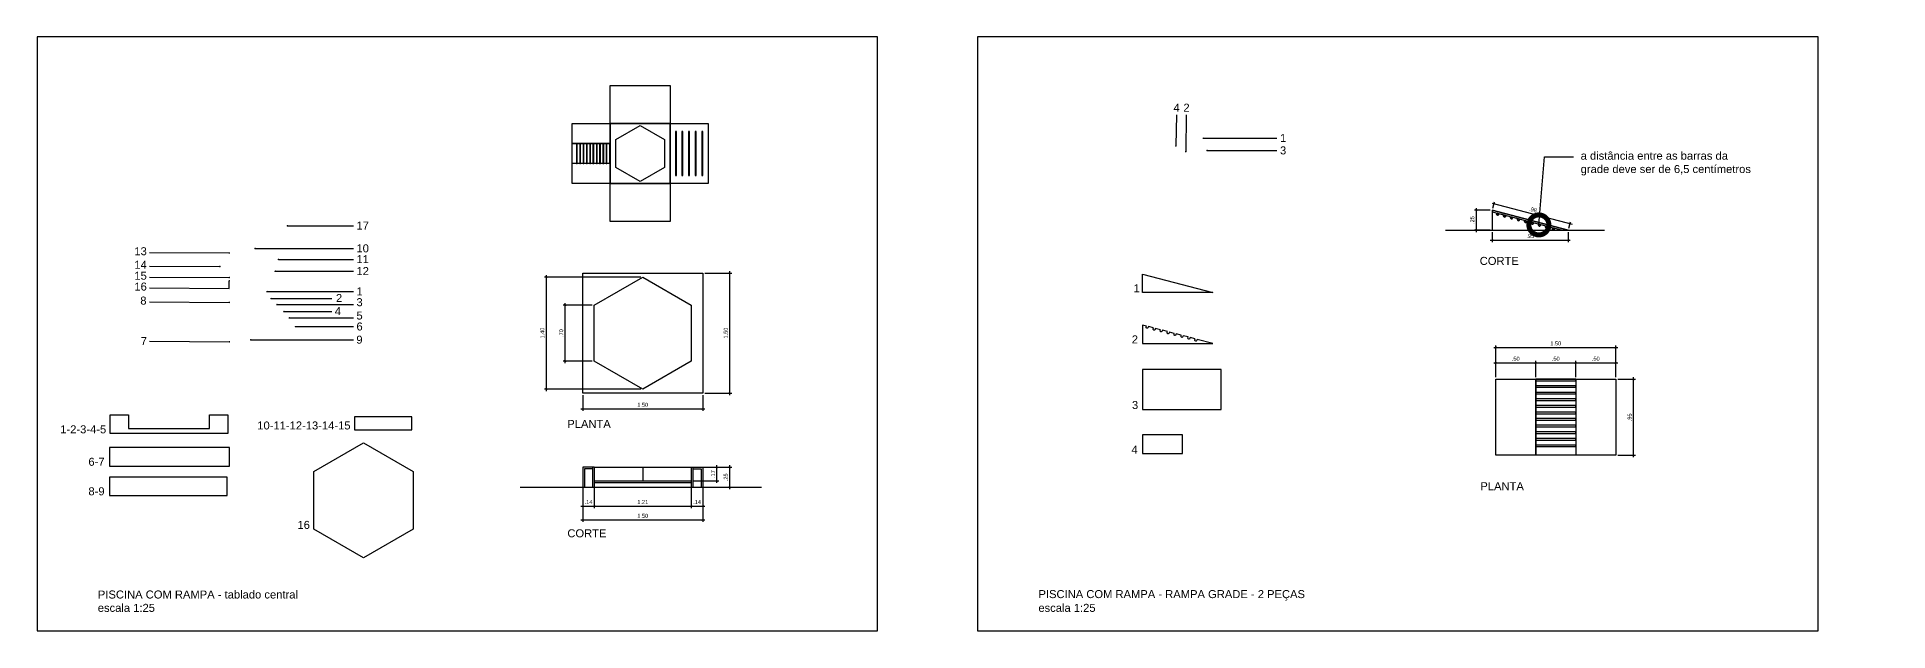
# Model space of a CAD drawing. Header units: metres. Extents: x 1 to 80.9, y 1.1 to 38.5.
# Drawn here: x 0.96 to 24.09, y 1.1 to 8.52 of the extents above; entities that cross this region are included whole.
import ezdxf
from ezdxf import colors
from ezdxf.entities.mleader import LeaderData, LeaderLine
from ezdxf.math import Vec2, Vec3

# ---------------------------------------------------------------- set-up
doc = ezdxf.new("R2010")
doc.units = ezdxf.units.M
doc.header["$LTSCALE"] = 0.05
doc.header["$MEASUREMENT"] = 0
for name, color, linetype in [('2D-CHAMADAS', 7, 'Continuous'), ('FLIP_COTA', 1, 'Continuous'), ('FLIP_TXT_02', 2, 'Continuous'), ('FLIP_TXT_03', 1, 'Continuous')]:
    doc.layers.add(name, color=color, linetype=linetype)
doc.styles.add('080-ARIAL-100', font='arial.ttf', dxfattribs={"height": 0.175})
doc.styles.add('Arial', font='arial.ttf')
doc.dimstyles.new('PADR025', dxfattribs={"dimscale": 0, "dimtxt": 0.05, "dimasz": 0.025, "dimexe": 0.025, "dimexo": 0.025, "dimgap": 0.025, "dimtad": 1, "dimzin": 5, "dimdsep": 46, "dimtxsty": 'Arial', "dimblk1": 'ARCHTICK', "dimblk2": 'ARCHTICK', "dimsah": 1, "dimcen": 0.025, "dimdle": 0.025, "dimclrd": 12, "dimclre": 12, "dimclrt": 12, "dimadec": 0, "dimazin": 0, "dimtfac": 1, "dimtix": 1, "dimtmove": 2, "dimatfit": 3, "dimldrblk": 'ORIGIN', "dimfxl": 0.05, "dimtolj": 1, "dimtzin": 5, "dimarcsym": 0})

# ---------------------------------------------------------------- blocks, each defined once
blk = doc.blocks.new('_ArchTick')
at = {"color": 0, "linetype": 'ByBlock', "const_width": 0.15}
blk.add_lwpolyline([(-0.5, -0.5), (0.5, 0.5)], dxfattribs=at)
blk = doc.blocks.new('*D233')
at = {"layer": 'DEFPOINTS', "color": 0, "ltscale": 10, "transparency": 16777216}
for p in [(7.779, 4.074), (9.279, 4.074), (9.279, 3.876)]:
    blk.add_point(p, dxfattribs=at)
at = {"layer": 'FLIP_COTA', "color": 12, "lineweight": -2, "ltscale": 10, "transparency": 16777216}
for p, q in [((7.779, 4.049), (7.779, 3.851)), ((9.279, 4.049), (9.279, 3.851)), ((7.754, 3.876), (9.304, 3.876))]:
    blk.add_line(p, q, dxfattribs=at)
at = {"layer": 'FLIP_COTA', "color": 12, "lineweight": -2, "ltscale": 10, "transparency": 16777216, "xscale": 0.025, "yscale": 0.025, "zscale": 0.025, "rotation": 180}
blk.add_blockref('_ArchTick', (7.779, 3.876), dxfattribs=at)
at = {"layer": 'FLIP_COTA', "color": 12, "lineweight": -2, "ltscale": 10, "transparency": 16777216, "xscale": 0.025, "yscale": 0.025, "zscale": 0.025}
blk.add_blockref('_ArchTick', (9.279, 3.876), dxfattribs=at)
at = {"layer": 'FLIP_COTA', "color": 12, "ltscale": 10, "transparency": 16777216, "insert": (8.529, 3.927), "char_height": 0.05, "attachment_point": 5, "style": 'Arial'}
blk.add_mtext('\\A1;1.50', dxfattribs=at)
blk = doc.blocks.new('_Origin')
at = {"color": 0, "linetype": 'ByBlock', "lineweight": -2}
blk.add_line((0, 0), (-1, 0), dxfattribs=at)
blk.add_circle((0, 0), 0.5, dxfattribs=at)
blk = doc.blocks.new('*D234')
at = {"layer": 'DEFPOINTS', "color": 0, "ltscale": 10, "transparency": 16777216}
for p in [(9.279, 5.574), (9.617, 5.574), (9.279, 4.074)]:
    blk.add_point(p, dxfattribs=at)
at = {"layer": 'FLIP_COTA', "color": 12, "lineweight": -2, "ltscale": 10, "transparency": 16777216}
for p, q in [((9.304, 5.574), (9.642, 5.574)), ((9.617, 4.049), (9.617, 5.599)), ((9.304, 4.074), (9.642, 4.074))]:
    blk.add_line(p, q, dxfattribs=at)
at = {"layer": 'FLIP_COTA', "color": 12, "lineweight": -2, "ltscale": 10, "transparency": 16777216, "xscale": 0.025, "yscale": 0.025, "zscale": 0.025}
for p, rotation in [((9.617, 5.574), 90), ((9.617, 4.074), 270)]:
    blk.add_blockref('_ArchTick', p, dxfattribs=dict(at, rotation=rotation))
at = {"layer": 'FLIP_COTA', "color": 12, "ltscale": 10, "transparency": 16777216, "insert": (9.566, 4.824), "char_height": 0.05, "attachment_point": 5, "rotation": 90, "style": 'Arial'}
blk.add_mtext('\\A1;1.50', dxfattribs=at)
blk = doc.blocks.new('*D229')
at = {"layer": 'DEFPOINTS', "color": 0, "ltscale": 10, "transparency": 16777216}
for p in [(7.325, 5.524), (8.529, 5.524), (8.529, 4.124)]:
    blk.add_point(p, dxfattribs=at)
at = {"layer": 'FLIP_COTA', "color": 12, "lineweight": -2, "ltscale": 10, "transparency": 16777216}
for p, q in [((8.504, 5.524), (7.3, 5.524)), ((7.325, 4.099), (7.325, 5.549)), ((8.504, 4.124), (7.3, 4.124))]:
    blk.add_line(p, q, dxfattribs=at)
at = {"layer": 'FLIP_COTA', "color": 12, "lineweight": -2, "ltscale": 10, "transparency": 16777216, "xscale": 0.025, "yscale": 0.025, "zscale": 0.025}
for p, rotation in [((7.325, 5.524), 90), ((7.325, 4.124), 270)]:
    blk.add_blockref('_ArchTick', p, dxfattribs=dict(at, rotation=rotation))
at = {"layer": 'FLIP_COTA', "color": 12, "ltscale": 10, "transparency": 16777216, "insert": (7.274, 4.824), "char_height": 0.05, "attachment_point": 5, "rotation": 90, "style": 'Arial'}
blk.add_mtext('\\A1;1.40', dxfattribs=at)
blk = doc.blocks.new('*D230')
at = {"layer": 'DEFPOINTS', "color": 0, "ltscale": 10, "transparency": 16777216}
for p in [(7.779, 2.896), (9.279, 2.896), (9.279, 2.489)]:
    blk.add_point(p, dxfattribs=at)
at = {"layer": 'FLIP_COTA', "color": 12, "lineweight": -2, "ltscale": 10, "transparency": 16777216}
for p, q in [((7.779, 2.871), (7.779, 2.464)), ((9.279, 2.871), (9.279, 2.464)), ((7.754, 2.489), (9.304, 2.489))]:
    blk.add_line(p, q, dxfattribs=at)
at = {"layer": 'FLIP_COTA', "color": 12, "lineweight": -2, "ltscale": 10, "transparency": 16777216, "xscale": 0.025, "yscale": 0.025, "zscale": 0.025, "rotation": 180}
blk.add_blockref('_ArchTick', (7.779, 2.489), dxfattribs=at)
at = {"layer": 'FLIP_COTA', "color": 12, "lineweight": -2, "ltscale": 10, "transparency": 16777216, "xscale": 0.025, "yscale": 0.025, "zscale": 0.025}
blk.add_blockref('_ArchTick', (9.279, 2.489), dxfattribs=at)
at = {"layer": 'FLIP_COTA', "color": 12, "ltscale": 10, "transparency": 16777216, "insert": (8.529, 2.539), "char_height": 0.05, "attachment_point": 5, "style": 'Arial'}
blk.add_mtext('\\A1;1.50', dxfattribs=at)
blk = doc.blocks.new('*D231')
at = {"layer": 'DEFPOINTS', "color": 0, "ltscale": 10, "transparency": 16777216}
for p in [(9.279, 3.146), (9.617, 3.146), (9.279, 2.896)]:
    blk.add_point(p, dxfattribs=at)
at = {"layer": 'FLIP_COTA', "color": 12, "lineweight": -2, "ltscale": 10, "transparency": 16777216}
for p, q in [((9.304, 3.146), (9.642, 3.146)), ((9.617, 2.871), (9.617, 3.171)), ((9.304, 2.896), (9.642, 2.896))]:
    blk.add_line(p, q, dxfattribs=at)
at = {"layer": 'FLIP_COTA', "color": 12, "lineweight": -2, "ltscale": 10, "transparency": 16777216, "xscale": 0.025, "yscale": 0.025, "zscale": 0.025}
for p, rotation in [((9.617, 3.146), 90), ((9.617, 2.896), 270)]:
    blk.add_blockref('_ArchTick', p, dxfattribs=dict(at, rotation=rotation))
at = {"layer": 'FLIP_COTA', "color": 12, "ltscale": 10, "transparency": 16777216, "insert": (9.566, 3.021), "char_height": 0.05, "attachment_point": 5, "rotation": 90, "style": 'Arial'}
blk.add_mtext('\\A1;.25', dxfattribs=at)
blk = doc.blocks.new('*D235')
at = {"layer": 'DEFPOINTS', "color": 0, "ltscale": 10, "transparency": 16777216}
for p in [(9.135, 3.146), (9.456, 3.146), (9.135, 2.976)]:
    blk.add_point(p, dxfattribs=at)
at = {"layer": 'FLIP_COTA', "color": 12, "lineweight": -2, "ltscale": 10, "transparency": 16777216}
for p, q in [((9.16, 3.146), (9.481, 3.146)), ((9.456, 2.951), (9.456, 3.171)), ((9.16, 2.976), (9.481, 2.976))]:
    blk.add_line(p, q, dxfattribs=at)
at = {"layer": 'FLIP_COTA', "color": 12, "lineweight": -2, "ltscale": 10, "transparency": 16777216, "xscale": 0.025, "yscale": 0.025, "zscale": 0.025}
for p, rotation in [((9.456, 3.146), 90), ((9.456, 2.976), 270)]:
    blk.add_blockref('_ArchTick', p, dxfattribs=dict(at, rotation=rotation))
at = {"layer": 'FLIP_COTA', "color": 12, "ltscale": 10, "transparency": 16777216, "insert": (9.406, 3.061), "char_height": 0.05, "attachment_point": 5, "rotation": 90, "style": 'Arial'}
blk.add_mtext('\\A1;.17', dxfattribs=at)
blk = doc.blocks.new('*D236')
at = {"layer": 'DEFPOINTS', "color": 0, "ltscale": 10, "transparency": 16777216}
for p in [(7.779, 3.146), (7.923, 3.146), (7.923, 2.662)]:
    blk.add_point(p, dxfattribs=at)
at = {"layer": 'FLIP_COTA', "color": 12, "lineweight": -2, "ltscale": 10, "transparency": 16777216}
for p, q in [((7.779, 3.121), (7.779, 2.637)), ((7.923, 3.121), (7.923, 2.637)), ((7.754, 2.662), (7.948, 2.662))]:
    blk.add_line(p, q, dxfattribs=at)
at = {"layer": 'FLIP_COTA', "color": 12, "lineweight": -2, "ltscale": 10, "transparency": 16777216, "xscale": 0.025, "yscale": 0.025, "zscale": 0.025, "rotation": 180}
blk.add_blockref('_ArchTick', (7.779, 2.662), dxfattribs=at)
at = {"layer": 'FLIP_COTA', "color": 12, "lineweight": -2, "ltscale": 10, "transparency": 16777216, "xscale": 0.025, "yscale": 0.025, "zscale": 0.025}
blk.add_blockref('_ArchTick', (7.923, 2.662), dxfattribs=at)
at = {"layer": 'FLIP_COTA', "color": 12, "ltscale": 10, "transparency": 16777216, "insert": (7.851, 2.712), "char_height": 0.05, "attachment_point": 5, "style": 'Arial'}
blk.add_mtext('\\A1;.14', dxfattribs=at)
blk = doc.blocks.new('*D237')
at = {"layer": 'DEFPOINTS', "color": 0, "ltscale": 10, "transparency": 16777216}
for p in [(7.923, 3.146), (9.135, 3.146), (9.135, 2.662)]:
    blk.add_point(p, dxfattribs=at)
at = {"layer": 'FLIP_COTA', "color": 12, "lineweight": -2, "ltscale": 10, "transparency": 16777216}
for p, q in [((7.923, 3.121), (7.923, 2.637)), ((9.135, 3.121), (9.135, 2.637)), ((7.898, 2.662), (9.16, 2.662))]:
    blk.add_line(p, q, dxfattribs=at)
at = {"layer": 'FLIP_COTA', "color": 12, "lineweight": -2, "ltscale": 10, "transparency": 16777216, "xscale": 0.025, "yscale": 0.025, "zscale": 0.025, "rotation": 180}
blk.add_blockref('_ArchTick', (7.923, 2.662), dxfattribs=at)
at = {"layer": 'FLIP_COTA', "color": 12, "lineweight": -2, "ltscale": 10, "transparency": 16777216, "xscale": 0.025, "yscale": 0.025, "zscale": 0.025}
blk.add_blockref('_ArchTick', (9.135, 2.662), dxfattribs=at)
at = {"layer": 'FLIP_COTA', "color": 12, "ltscale": 10, "transparency": 16777216, "insert": (8.529, 2.712), "char_height": 0.05, "attachment_point": 5, "style": 'Arial'}
blk.add_mtext('\\A1;1.21', dxfattribs=at)
blk = doc.blocks.new('*D238')
at = {"layer": 'DEFPOINTS', "color": 0, "ltscale": 10, "transparency": 16777216}
for p in [(9.135, 3.146), (9.279, 3.146), (9.279, 2.662)]:
    blk.add_point(p, dxfattribs=at)
at = {"layer": 'FLIP_COTA', "color": 12, "lineweight": -2, "ltscale": 10, "transparency": 16777216}
for p, q in [((9.135, 3.121), (9.135, 2.637)), ((9.279, 3.121), (9.279, 2.637)), ((9.11, 2.662), (9.304, 2.662))]:
    blk.add_line(p, q, dxfattribs=at)
at = {"layer": 'FLIP_COTA', "color": 12, "lineweight": -2, "ltscale": 10, "transparency": 16777216, "xscale": 0.025, "yscale": 0.025, "zscale": 0.025, "rotation": 180}
blk.add_blockref('_ArchTick', (9.135, 2.662), dxfattribs=at)
at = {"layer": 'FLIP_COTA', "color": 12, "lineweight": -2, "ltscale": 10, "transparency": 16777216, "xscale": 0.025, "yscale": 0.025, "zscale": 0.025}
blk.add_blockref('_ArchTick', (9.279, 2.662), dxfattribs=at)
at = {"layer": 'FLIP_COTA', "color": 12, "ltscale": 10, "transparency": 16777216, "insert": (9.207, 2.712), "char_height": 0.05, "attachment_point": 5, "style": 'Arial'}
blk.add_mtext('\\A1;.14', dxfattribs=at)
blk = doc.blocks.new('*D232')
at = {"layer": 'DEFPOINTS', "color": 0, "ltscale": 10, "transparency": 16777216}
for p in [(7.56, 5.174), (7.923, 5.174), (7.923, 4.474)]:
    blk.add_point(p, dxfattribs=at)
at = {"layer": 'FLIP_COTA', "color": 12, "lineweight": -2, "ltscale": 10, "transparency": 16777216}
for p, q in [((7.898, 5.174), (7.535, 5.174)), ((7.56, 4.449), (7.56, 5.199)), ((7.898, 4.474), (7.535, 4.474))]:
    blk.add_line(p, q, dxfattribs=at)
at = {"layer": 'FLIP_COTA', "color": 12, "lineweight": -2, "ltscale": 10, "transparency": 16777216, "xscale": 0.025, "yscale": 0.025, "zscale": 0.025}
for p, rotation in [((7.56, 5.174), 90), ((7.56, 4.474), 270)]:
    blk.add_blockref('_ArchTick', p, dxfattribs=dict(at, rotation=rotation))
at = {"layer": 'FLIP_COTA', "color": 12, "ltscale": 10, "transparency": 16777216, "insert": (7.51, 4.824), "char_height": 0.05, "attachment_point": 5, "rotation": 90, "style": 'Arial'}
blk.add_mtext('\\A1;.70', dxfattribs=at)
blk = doc.blocks.new('*D242')
at = {"layer": 'DEFPOINTS', "color": 0, "ltscale": 10, "transparency": 16777216}
for p in [(19.686, 4.452), (19.186, 4.246), (19.686, 4.246)]:
    blk.add_point(p, dxfattribs=at)
at = {"layer": 'FLIP_COTA', "color": 12, "lineweight": -2, "ltscale": 10, "transparency": 16777216}
for p, q in [((19.161, 4.452), (19.711, 4.452)), ((19.186, 4.271), (19.186, 4.477)), ((19.686, 4.271), (19.686, 4.477))]:
    blk.add_line(p, q, dxfattribs=at)
at = {"layer": 'FLIP_COTA', "color": 12, "lineweight": -2, "ltscale": 10, "transparency": 16777216, "xscale": 0.025, "yscale": 0.025, "zscale": 0.025, "rotation": 180}
blk.add_blockref('_ArchTick', (19.186, 4.452), dxfattribs=at)
at = {"layer": 'FLIP_COTA', "color": 12, "lineweight": -2, "ltscale": 10, "transparency": 16777216, "xscale": 0.025, "yscale": 0.025, "zscale": 0.025}
blk.add_blockref('_ArchTick', (19.686, 4.452), dxfattribs=at)
at = {"layer": 'FLIP_COTA', "color": 12, "ltscale": 10, "transparency": 16777216, "insert": (19.436, 4.503), "char_height": 0.05, "attachment_point": 5, "style": 'Arial'}
blk.add_mtext('\\A1;.50', dxfattribs=at)
blk = doc.blocks.new('*D243')
at = {"layer": 'DEFPOINTS', "color": 0, "ltscale": 10, "transparency": 16777216}
for p in [(20.186, 4.452), (19.686, 4.246), (20.186, 4.246)]:
    blk.add_point(p, dxfattribs=at)
at = {"layer": 'FLIP_COTA', "color": 12, "lineweight": -2, "ltscale": 10, "transparency": 16777216}
for p, q in [((19.661, 4.452), (20.211, 4.452)), ((19.686, 4.271), (19.686, 4.477)), ((20.186, 4.271), (20.186, 4.477))]:
    blk.add_line(p, q, dxfattribs=at)
at = {"layer": 'FLIP_COTA', "color": 12, "lineweight": -2, "ltscale": 10, "transparency": 16777216, "xscale": 0.025, "yscale": 0.025, "zscale": 0.025, "rotation": 180}
blk.add_blockref('_ArchTick', (19.686, 4.452), dxfattribs=at)
at = {"layer": 'FLIP_COTA', "color": 12, "lineweight": -2, "ltscale": 10, "transparency": 16777216, "xscale": 0.025, "yscale": 0.025, "zscale": 0.025}
blk.add_blockref('_ArchTick', (20.186, 4.452), dxfattribs=at)
at = {"layer": 'FLIP_COTA', "color": 12, "ltscale": 10, "transparency": 16777216, "insert": (19.936, 4.503), "char_height": 0.05, "attachment_point": 5, "style": 'Arial'}
blk.add_mtext('\\A1;.50', dxfattribs=at)
blk = doc.blocks.new('*D244')
at = {"layer": 'DEFPOINTS', "color": 0, "ltscale": 10, "transparency": 16777216}
for p in [(20.686, 4.452), (20.186, 4.246), (20.686, 4.246)]:
    blk.add_point(p, dxfattribs=at)
at = {"layer": 'FLIP_COTA', "color": 12, "lineweight": -2, "ltscale": 10, "transparency": 16777216}
for p, q in [((20.161, 4.452), (20.711, 4.452)), ((20.186, 4.271), (20.186, 4.477)), ((20.686, 4.271), (20.686, 4.477))]:
    blk.add_line(p, q, dxfattribs=at)
at = {"layer": 'FLIP_COTA', "color": 12, "lineweight": -2, "ltscale": 10, "transparency": 16777216, "xscale": 0.025, "yscale": 0.025, "zscale": 0.025, "rotation": 180}
blk.add_blockref('_ArchTick', (20.186, 4.452), dxfattribs=at)
at = {"layer": 'FLIP_COTA', "color": 12, "lineweight": -2, "ltscale": 10, "transparency": 16777216, "xscale": 0.025, "yscale": 0.025, "zscale": 0.025}
blk.add_blockref('_ArchTick', (20.686, 4.452), dxfattribs=at)
at = {"layer": 'FLIP_COTA', "color": 12, "ltscale": 10, "transparency": 16777216, "insert": (20.436, 4.503), "char_height": 0.05, "attachment_point": 5, "style": 'Arial'}
blk.add_mtext('\\A1;.50', dxfattribs=at)
blk = doc.blocks.new('*D245')
at = {"layer": 'DEFPOINTS', "color": 0, "ltscale": 10, "transparency": 16777216}
for p in [(20.686, 4.644), (19.186, 4.246), (20.686, 4.246)]:
    blk.add_point(p, dxfattribs=at)
at = {"layer": 'FLIP_COTA', "color": 12, "lineweight": -2, "ltscale": 10, "transparency": 16777216}
for p, q in [((19.161, 4.644), (20.711, 4.644)), ((19.186, 4.271), (19.186, 4.669)), ((20.686, 4.271), (20.686, 4.669))]:
    blk.add_line(p, q, dxfattribs=at)
at = {"layer": 'FLIP_COTA', "color": 12, "lineweight": -2, "ltscale": 10, "transparency": 16777216, "xscale": 0.025, "yscale": 0.025, "zscale": 0.025, "rotation": 180}
blk.add_blockref('_ArchTick', (19.186, 4.644), dxfattribs=at)
at = {"layer": 'FLIP_COTA', "color": 12, "lineweight": -2, "ltscale": 10, "transparency": 16777216, "xscale": 0.025, "yscale": 0.025, "zscale": 0.025}
blk.add_blockref('_ArchTick', (20.686, 4.644), dxfattribs=at)
at = {"layer": 'FLIP_COTA', "color": 12, "ltscale": 10, "transparency": 16777216, "insert": (19.936, 4.694), "char_height": 0.05, "attachment_point": 5, "style": 'Arial'}
blk.add_mtext('\\A1;1.50', dxfattribs=at)
blk = doc.blocks.new('*D246')
at = {"layer": 'DEFPOINTS', "color": 0, "ltscale": 10, "transparency": 16777216}
for p in [(20.686, 4.246), (20.909, 4.246), (20.686, 3.296)]:
    blk.add_point(p, dxfattribs=at)
at = {"layer": 'FLIP_COTA', "color": 12, "lineweight": -2, "ltscale": 10, "transparency": 16777216}
for p, q in [((20.711, 4.246), (20.934, 4.246)), ((20.909, 3.271), (20.909, 4.271)), ((20.711, 3.296), (20.934, 3.296))]:
    blk.add_line(p, q, dxfattribs=at)
at = {"layer": 'FLIP_COTA', "color": 12, "lineweight": -2, "ltscale": 10, "transparency": 16777216, "xscale": 0.025, "yscale": 0.025, "zscale": 0.025}
for p, rotation in [((20.909, 4.246), 90), ((20.909, 3.296), 270)]:
    blk.add_blockref('_ArchTick', p, dxfattribs=dict(at, rotation=rotation))
at = {"layer": 'FLIP_COTA', "color": 12, "ltscale": 10, "transparency": 16777216, "insert": (20.858, 3.771), "char_height": 0.05, "attachment_point": 5, "rotation": 90, "style": 'Arial'}
blk.add_mtext('\\A1;.95', dxfattribs=at)
blk = doc.blocks.new('*D239')
at = {"layer": 'DEFPOINTS', "color": 0, "ltscale": 10, "transparency": 16777216}
for p in [(18.944, 6.361), (19.143, 6.361), (19.143, 6.111)]:
    blk.add_point(p, dxfattribs=at)
at = {"layer": 'FLIP_COTA', "color": 12, "lineweight": -2, "ltscale": 10, "transparency": 16777216}
for p, q in [((19.118, 6.361), (18.919, 6.361)), ((18.944, 6.086), (18.944, 6.386)), ((19.118, 6.111), (18.919, 6.111))]:
    blk.add_line(p, q, dxfattribs=at)
at = {"layer": 'FLIP_COTA', "color": 12, "lineweight": -2, "ltscale": 10, "transparency": 16777216, "xscale": 0.025, "yscale": 0.025, "zscale": 0.025}
for p, rotation in [((18.944, 6.361), 90), ((18.944, 6.111), 270)]:
    blk.add_blockref('_ArchTick', p, dxfattribs=dict(at, rotation=rotation))
at = {"layer": 'FLIP_COTA', "color": 12, "ltscale": 10, "transparency": 16777216, "insert": (18.893, 6.236), "char_height": 0.05, "attachment_point": 5, "rotation": 90, "style": 'Arial'}
blk.add_mtext('\\A1;.25', dxfattribs=at)
blk = doc.blocks.new('*D240')
at = {"layer": 'DEFPOINTS', "color": 0, "ltscale": 10, "transparency": 16777216}
for p in [(19.143, 6.111), (20.093, 6.111), (20.093, 5.987)]:
    blk.add_point(p, dxfattribs=at)
at = {"layer": 'FLIP_COTA', "color": 12, "lineweight": -2, "ltscale": 10, "transparency": 16777216}
for p, q in [((19.143, 6.086), (19.143, 5.962)), ((20.093, 6.086), (20.093, 5.962)), ((19.118, 5.987), (20.118, 5.987))]:
    blk.add_line(p, q, dxfattribs=at)
at = {"layer": 'FLIP_COTA', "color": 12, "lineweight": -2, "ltscale": 10, "transparency": 16777216, "xscale": 0.025, "yscale": 0.025, "zscale": 0.025, "rotation": 180}
blk.add_blockref('_ArchTick', (19.143, 5.987), dxfattribs=at)
at = {"layer": 'FLIP_COTA', "color": 12, "lineweight": -2, "ltscale": 10, "transparency": 16777216, "xscale": 0.025, "yscale": 0.025, "zscale": 0.025}
blk.add_blockref('_ArchTick', (20.093, 5.987), dxfattribs=at)
at = {"layer": 'FLIP_COTA', "color": 12, "ltscale": 10, "transparency": 16777216, "insert": (19.618, 6.038), "char_height": 0.05, "attachment_point": 5, "style": 'Arial'}
blk.add_mtext('\\A1;.95', dxfattribs=at)
blk = doc.blocks.new('*D241')
at = {"layer": 'DEFPOINTS', "color": 0, "ltscale": 10, "transparency": 16777216}
for p in [(19.143, 6.361), (20.093, 6.111), (20.114, 6.192)]:
    blk.add_point(p, dxfattribs=at)
at = {"layer": 'FLIP_COTA', "color": 12, "lineweight": -2, "ltscale": 10, "transparency": 16777216}
for p, q in [((19.14, 6.448), (20.139, 6.186)), ((19.15, 6.386), (19.171, 6.466)), ((20.1, 6.136), (20.121, 6.216))]:
    blk.add_line(p, q, dxfattribs=at)
at = {"layer": 'FLIP_COTA', "color": 12, "lineweight": -2, "ltscale": 10, "transparency": 16777216, "xscale": 0.025, "yscale": 0.025, "zscale": 0.025}
for p, rotation in [((19.164, 6.442), 165.2564371635333), ((20.114, 6.192), 345.2564371635333)]:
    blk.add_blockref('_ArchTick', p, dxfattribs=dict(at, rotation=rotation))
at = {"layer": 'FLIP_COTA', "color": 12, "ltscale": 10, "transparency": 16777216, "insert": (19.652, 6.366), "char_height": 0.05, "attachment_point": 5, "rotation": 345.2564, "style": 'Arial'}
blk.add_mtext('\\A1;.98', dxfattribs=at)
blk = doc.blocks.new('_DotSmall')
at = {"color": 0, "linetype": 'ByBlock', "const_width": 0.5}
blk.add_lwpolyline([(-0.0625, 0, 1), (0.0625, 0, 1)], format="xyb", close=True, dxfattribs=at)

msp = doc.modelspace()

# ---------------------------------------------------------------- hatches: boundary and pattern name
at = {"layer": '2D-CHAMADAS', "transparency": 33554534}
h = msp.add_hatch(color=0, dxfattribs=at)
h.dxf.hatch_style = 1
edge = h.paths.add_edge_path()
edge.add_arc((19.819, 6.15), 0.0127, 0, 360)
edge = h.paths.add_edge_path()
edge.add_arc((19.732, 6.173), 0.0127, 0, 360)
edge = h.paths.add_edge_path()
edge.add_arc((19.645, 6.196), 0.0127, 0, 360)
edge = h.paths.add_edge_path()
edge.add_arc((19.558, 6.219), 0.0127, 0, 360)
edge = h.paths.add_edge_path()
edge.add_arc((19.471, 6.241), 0.0127, 0, 360)
edge = h.paths.add_edge_path()
edge.add_arc((19.21, 6.31), 0.0127, 0, 360)
h = msp.add_hatch(color=0, dxfattribs=at)
h.dxf.hatch_style = 1
edge = h.paths.add_edge_path()
edge.add_arc((19.297, 6.287), 0.0127, 0, 360)
h = msp.add_hatch(dxfattribs=at)
h.set_pattern_fill('ANSI31', color=0, angle=-14.7436)
h.set_pattern_definition([(30.256437, (-2764.82713, -818.66864), (-0.062983878, 0.1079723626), [])])
edge = h.paths.add_edge_path()
edge.add_arc((19.297, 6.287), 0.0127, 0, 360)
edge = h.paths.add_edge_path()
edge.add_arc((19.384, 6.264), 0.0127, 0, 360)
edge = h.paths.add_edge_path()
edge.add_arc((19.471, 6.241), 0.0127, 0, 360)
edge = h.paths.add_edge_path()
edge.add_arc((19.558, 6.219), 0.0127, 0, 360)
edge = h.paths.add_edge_path()
edge.add_arc((19.645, 6.196), 0.0127, 0, 360)
edge = h.paths.add_edge_path()
edge.add_arc((19.732, 6.173), 0.0127, 0, 360)
edge = h.paths.add_edge_path()
edge.add_arc((19.819, 6.15), 0.0127, 0, 360)
edge = h.paths.add_edge_path()
edge.add_arc((19.906, 6.127), 0.0127, 0, 360)
h = msp.add_hatch(color=0, dxfattribs=at)
h.dxf.hatch_style = 1
edge = h.paths.add_edge_path()
edge.add_arc((19.384, 6.264), 0.0127, 0, 360)
h = msp.add_hatch(dxfattribs=at)
h.set_pattern_fill('ANSI31', color=0, angle=-0.7073)
h.set_pattern_definition([(44.2926806, (-2481.48152, -1468.80851), (-0.0872904815, 0.0894727435), [])])
edge = h.paths.add_edge_path()
edge.add_arc((19.558, 6.219), 0.0127, 0, 360)
h = msp.add_hatch(color=0, dxfattribs=at)
h.dxf.hatch_style = 1
edge = h.paths.add_edge_path()
edge.add_arc((19.906, 6.127), 0.0127, 0, 360)

# ---------------------------------------------------------------- linework, layer by layer
at = {"layer": '2D-CHAMADAS', "color": 1}
for p, q in [((15.196, 7.553), (15.19, 7.163)), ((15.32, 7.553), (15.313, 7.092)), ((15.527, 7.259), (16.452, 7.259)), ((15.58, 7.106), (16.452, 7.106)), ((20.093, 6.111), (19.143, 6.361)), ((19.143, 6.361), (20.093, 6.111)), ((4.09, 6.165), (4.913, 6.165)), ((19.857, 6.111), (20.093, 6.111)), ((2.366, 5.831), (3.363, 5.825)), ((3.686, 5.881), (4.913, 5.881)), ((2.366, 5.662), (3.245, 5.656)), ((3.937, 5.597), (4.913, 5.597)), ((3.977, 5.745), (4.913, 5.745)), ((2.366, 5.524), (3.363, 5.518)), ((2.366, 5.388), (3.363, 5.382)), ((3.363, 5.382), (3.363, 5.476)), ((3.835, 5.342), (4.913, 5.342)), ((2.366, 5.214), (3.363, 5.208)), ((3.886, 5.255), (4.644, 5.255)), ((3.959, 5.18), (4.913, 5.18)), ((4.046, 5.093), (4.644, 5.093)), ((4.113, 5.013), (4.913, 5.013)), ((4.191, 4.904), (4.913, 4.904)), ((2.366, 4.721), (3.364, 4.715)), ((3.632, 4.74), (4.913, 4.74)), ((8.529, 3.146), (8.529, 2.976))]:
    msp.add_line(p, q, dxfattribs=at)
at = {"layer": '2D-CHAMADAS', "color": 2}
for p, q in [((8.122, 6.944), (7.647, 6.944)), ((19.143, 6.341), (20.015, 6.111)), ((19.198, 6.313), (19.201, 6.326)), ((19.222, 6.307), (19.225, 6.319)), ((19.245, 6.314), (19.308, 6.297)), ((19.285, 6.29), (19.288, 6.303)), ((19.309, 6.284), (19.312, 6.296)), ((19.372, 6.268), (19.375, 6.28)), ((19.396, 6.261), (19.399, 6.273)), ((19.419, 6.268), (19.482, 6.252)), ((19.459, 6.245), (19.462, 6.257)), ((19.483, 6.238), (19.486, 6.25)), ((19.546, 6.222), (19.549, 6.234)), ((19.57, 6.215), (19.574, 6.228)), ((19.593, 6.222), (19.656, 6.206)), ((19.633, 6.199), (19.636, 6.211)), ((19.657, 6.192), (19.661, 6.205)), ((19.72, 6.176), (19.723, 6.188)), ((19.744, 6.169), (19.748, 6.182)), ((19.767, 6.177), (19.83, 6.16)), ((19.807, 6.153), (19.81, 6.165)), ((19.831, 6.147), (19.835, 6.159)), ((19.894, 6.13), (19.897, 6.142)), ((19.918, 6.124), (19.922, 6.136)), ((19.941, 6.131), (20.004, 6.114)), ((19.985, 6.119), (20.015, 6.111)), ((20.186, 4.246), (20.186, 3.296)), ((7.923, 3.146), (7.779, 3.146)), ((7.779, 3.146), (7.779, 2.896)), ((7.903, 3.126), (7.799, 3.126)), ((7.799, 3.126), (7.799, 2.896)), ((7.903, 3.146), (7.903, 2.896)), ((7.923, 3.146), (7.923, 2.896)), ((9.135, 3.146), (9.279, 3.146)), ((9.135, 3.146), (9.135, 2.896)), ((9.155, 3.146), (9.155, 2.896)), ((9.155, 3.126), (9.259, 3.126)), ((9.259, 3.126), (9.259, 2.896)), ((9.279, 3.146), (9.279, 2.896)), ((7.779, 2.896), (9.279, 2.896)), ((7.923, 2.976), (9.135, 2.976)), ((7.923, 2.956), (9.135, 2.956))]:
    msp.add_line(p, q, dxfattribs=at)
at = {"layer": '2D-CHAMADAS', "color": 14, "true_color": 0x9f0004}
for p, q in [((19.206, 6.345), (19.23, 6.339)), ((19.38, 6.299), (19.404, 6.293)), ((7.923, 3.146), (9.135, 3.146))]:
    msp.add_line(p, q, dxfattribs=at)
at = {"layer": '2D-CHAMADAS', "color": 4}
for p, q in [((18.557, 6.111), (20.543, 6.111)), ((6.998, 2.896), (10.011, 2.896))]:
    msp.add_line(p, q, dxfattribs=at)
at = {"layer": '2D-CHAMADAS', "color": 2}
for points in [[(8.122, 7.444), (8.122, 7.919), (8.872, 7.919), (8.872, 7.444)], [(7.647, 7.444), (8.122, 7.444), (8.122, 6.694), (7.647, 6.694)], [(8.122, 7.444), (8.872, 7.444), (8.872, 6.694), (8.122, 6.694)], [(8.872, 7.444), (9.347, 7.444), (9.347, 6.694), (8.872, 6.694)], [(7.647, 7.194), (8.122, 7.194), (8.122, 6.944), (7.647, 6.944)], [(7.711, 7.194), (7.701, 7.194), (7.701, 6.944), (7.711, 6.944)], [(7.752, 7.194), (7.742, 7.194), (7.742, 6.944), (7.752, 6.944)], [(7.794, 7.194), (7.784, 7.194), (7.784, 6.944), (7.794, 6.944)], [(7.835, 7.194), (7.825, 7.194), (7.825, 6.944), (7.835, 6.944)], [(7.877, 7.194), (7.867, 7.194), (7.867, 6.944), (7.877, 6.944)], [(7.917, 7.194), (7.907, 7.194), (7.907, 6.944), (7.917, 6.944)], [(7.959, 7.194), (7.949, 7.194), (7.949, 6.944), (7.959, 6.944)], [(8, 7.194), (7.99, 7.194), (7.99, 6.944), (8, 6.944)], [(8.041, 7.194), (8.031, 7.194), (8.031, 6.944), (8.041, 6.944)], [(8.082, 7.194), (8.072, 7.194), (8.072, 6.944), (8.082, 6.944)], [(8.122, 7.194), (8.112, 7.194), (8.112, 6.944), (8.122, 6.944)], [(8.949, 7.344), (8.936, 7.344), (8.936, 6.794), (8.949, 6.794)], [(9.031, 7.344), (9.019, 7.344), (9.019, 6.794), (9.031, 6.794)], [(9.114, 7.344), (9.101, 7.344), (9.101, 6.794), (9.114, 6.794)], [(9.196, 7.344), (9.184, 7.344), (9.184, 6.794), (9.196, 6.794)], [(9.279, 7.344), (9.266, 7.344), (9.266, 6.794), (9.279, 6.794)], [(8.122, 6.219), (8.122, 6.694), (8.872, 6.694), (8.872, 6.219)], [(7.779, 5.574), (9.279, 5.574), (9.279, 4.074), (7.779, 4.074)], [(14.774, 5.329), (14.774, 5.559), (15.65, 5.329)], [(14.774, 3.87), (15.757, 3.87), (15.757, 4.37), (14.774, 4.37)], [(19.186, 3.296), (19.186, 4.246), (20.686, 4.246), (20.686, 3.296)], [(19.686, 3.296), (19.686, 4.246), (20.186, 4.246), (20.186, 3.296)], [(19.686, 4.246), (19.686, 4.226), (20.186, 4.226), (20.186, 4.246)], [(19.686, 4.166), (19.686, 4.146), (20.186, 4.146), (20.186, 4.166)], [(19.686, 4.083), (19.686, 4.063), (20.186, 4.063), (20.186, 4.083)], [(19.686, 4.001), (19.686, 3.981), (20.186, 3.981), (20.186, 4.001)], [(4.926, 3.616), (5.643, 3.616), (5.643, 3.776), (4.926, 3.776)], [(19.686, 3.918), (19.686, 3.898), (20.186, 3.898), (20.186, 3.918)], [(19.686, 3.836), (19.686, 3.816), (20.186, 3.816), (20.186, 3.836)], [(19.686, 3.756), (19.686, 3.736), (20.186, 3.736), (20.186, 3.756)], [(14.774, 3.552), (14.774, 3.318), (15.274, 3.318), (15.274, 3.552)], [(19.686, 3.671), (19.686, 3.651), (20.186, 3.651), (20.186, 3.671)], [(19.686, 3.589), (19.686, 3.569), (20.186, 3.569), (20.186, 3.589)], [(19.686, 3.506), (19.686, 3.486), (20.186, 3.486), (20.186, 3.506)], [(1.865, 3.162), (3.365, 3.162), (3.365, 3.392), (1.865, 3.392)], [(4.42, 3.092), (5.041, 3.45), (5.662, 3.092), (5.662, 2.374), (5.041, 2.016), (4.42, 2.374)], [(19.686, 3.424), (19.686, 3.404), (20.186, 3.404), (20.186, 3.424)], [(1.865, 2.792), (3.335, 2.792), (3.335, 3.022), (1.865, 3.022)]]:
    msp.add_lwpolyline(points, close=True, dxfattribs=at)
for points in [[(7.647, 7.194), (7.647, 7.444), (8.122, 7.444), (8.122, 7.194), (7.647, 7.194)], [(8.194, 7.244), (8.497, 7.419), (8.8, 7.244), (8.8, 6.894), (8.497, 6.719), (8.194, 6.894), (8.194, 7.244)], [(19.143, 6.361), (19.143, 6.112), (19.145, 6.111)], [(20.093, 6.111), (19.143, 6.361)], [(7.923, 5.174), (8.529, 5.524), (9.135, 5.174), (9.135, 4.474), (8.529, 4.124), (7.923, 4.474), (7.923, 5.174)], [(19.686, 3.296), (19.186, 3.296), (19.186, 4.246), (19.686, 4.246), (19.686, 3.296)], [(3.114, 3.63), (3.114, 3.8), (3.344, 3.8), (3.344, 3.57), (1.874, 3.57), (1.874, 3.8), (2.104, 3.8), (2.104, 3.63), (3.114, 3.63)]]:
    msp.add_lwpolyline(points, dxfattribs=at)
at = {"layer": '2D-CHAMADAS', "color": 1, "const_width": 0.01}
for points in [[(15.185, 7.163, 1), (15.195, 7.163, 1)], [(15.529, 7.259, 1), (15.539, 7.259, 1)], [(15.308, 7.092, 1), (15.318, 7.092, 1)], [(15.575, 7.106, 1), (15.585, 7.106, 1)], [(4.085, 6.165, 1), (4.095, 6.165, 1)], [(3.358, 5.825, 1), (3.368, 5.825, 1)], [(3.681, 5.881, 1), (3.691, 5.881, 1)], [(3.24, 5.656, 1), (3.25, 5.656, 1)], [(3.932, 5.597, 1), (3.942, 5.597, 1)], [(3.972, 5.745, 1), (3.982, 5.745, 1)], [(3.358, 5.518, 1), (3.368, 5.518, 1)], [(3.358, 5.476, 1), (3.368, 5.476, 1)], [(3.83, 5.342, 1), (3.84, 5.342, 1)], [(3.358, 5.208, 1), (3.368, 5.208, 1)], [(3.881, 5.255, 1), (3.891, 5.255, 1)], [(3.954, 5.18, 1), (3.964, 5.18, 1)], [(4.041, 5.093, 1), (4.051, 5.093, 1)], [(4.108, 5.013, 1), (4.118, 5.013, 1)], [(4.186, 4.904, 1), (4.196, 4.904, 1)], [(3.359, 4.715, 1), (3.369, 4.715, 1)], [(3.627, 4.74, 1), (3.637, 4.74, 1)]]:
    msp.add_lwpolyline(points, format="xyb", close=True, dxfattribs=at)
at = {"layer": '2D-CHAMADAS', "color": 2}
msp.add_lwpolyline([(15.65, 4.694), (15.456, 4.745), (15.452, 4.733, -1), (15.428, 4.739), (15.431, 4.752), (15.369, 4.768), (15.365, 4.756, -1), (15.341, 4.762), (15.344, 4.775), (15.282, 4.791), (15.278, 4.779, -1), (15.254, 4.785), (15.257, 4.797), (15.195, 4.814), (15.191, 4.802, -1), (15.167, 4.808), (15.17, 4.82), (15.108, 4.837), (15.104, 4.825, -1), (15.08, 4.831), (15.083, 4.843), (15.021, 4.86), (15.017, 4.847, -1), (14.993, 4.854), (14.996, 4.866), (14.933, 4.883), (14.93, 4.87, -1), (14.906, 4.877), (14.909, 4.889), (14.846, 4.906), (14.843, 4.893, -1), (14.819, 4.9), (14.822, 4.912), (14.774, 4.924), (14.774, 4.694)], format="xyb", close=True, dxfattribs=at)
at = {"layer": '2D-CHAMADAS', "color": 14, "true_color": 0x9f0004}
for centre in [(19.21, 6.31), (19.297, 6.287), (19.471, 6.241), (19.558, 6.219), (19.645, 6.196), (19.732, 6.173), (19.819, 6.15), (19.906, 6.127)]:
    msp.add_circle(centre, 0.0127, dxfattribs=at)
at = {"layer": '2D-CHAMADAS', "color": 0, "transparency": 33554534}
msp.add_circle((19.384, 6.264), 0.0127, dxfattribs=at)
at = {"layer": '2D-CHAMADAS', "color": 2}
for centre in [(19.21, 6.31), (19.297, 6.287), (19.384, 6.264), (19.471, 6.241), (19.558, 6.219), (19.645, 6.196), (19.732, 6.173), (19.819, 6.15), (19.906, 6.127)]:
    msp.add_arc(centre, 0.0127, 165.2564, 345.2564, dxfattribs=at)
at = {"layer": 'DEFPOINTS'}
for points in [[(0.961, 1.1), (11.461, 1.1), (11.461, 8.525), (0.961, 8.525)], [(12.713, 1.1), (23.213, 1.1), (23.213, 8.525), (12.713, 8.525)]]:
    msp.add_lwpolyline(points, close=True, dxfattribs=at)

# ---------------------------------------------------------------- texts
at = {"layer": 'FLIP_TXT_02', "char_height": 0.1, "width": 3.9314, "attachment_point": 1, "style": '080-ARIAL-100'}
for s, insert in [('4 ', (15.16, 7.691)), ('2 ', (15.284, 7.691)), ('1', (16.491, 7.312)), ('3', (16.491, 7.157)), ('17', (4.952, 6.217)), ('13 ', (2.177, 5.897)), ('10', (4.952, 5.933)), ('11', (4.952, 5.798)), ('14 ', (2.177, 5.728)), ('15 ', (2.177, 5.591)), ('12', (4.952, 5.649)), ('CORTE', (18.986, 5.776)), ('16 ', (2.177, 5.455)), ('1', (4.952, 5.395)), ('1', (14.661, 5.435)), ('8 ', (2.251, 5.28)), ('4 ', (4.681, 5.148)), ('2 ', (4.696, 5.312)), ('3', (4.952, 5.26)), ('5', (4.952, 5.093)), ('6', (4.952, 4.956)), ('7 ', (2.257, 4.774)), ('9 ', (4.95, 4.791)), ('2 ', (14.639, 4.795)), ('3', (14.641, 3.975)), ('10-11-12-13-14-15', (3.713, 3.719)), ('PLANTA', (7.586, 3.738)), ('1-2-3-4-5', (1.251, 3.671)), ('6-7', (1.603, 3.265)), ('4 ', (14.635, 3.418)), ('8-9', (1.603, 2.896)), ('PLANTA', (18.994, 2.96)), ('16', (4.215, 2.476)), ('CORTE', (7.587, 2.371)), ('escala 1:25', (1.72, 1.439)), ('PISCINA COM RAMPA - tablado central', (1.721, 1.606)), ('escala 1:25', (13.472, 1.439)), ('PISCINA COM RAMPA - RAMPA GRADE - 2 PEÇAS', (13.473, 1.611))]:
    msp.add_mtext(s, dxfattribs=dict(at, insert=insert))

# ---------------------------------------------------------------- dimensions: what is measured, and where the dimension line sits
at = {"layer": 'FLIP_COTA', "ltscale": 10}
for base, p1, p2, picture, middle in [((18.944, 6.361), (19.143, 6.111), (19.143, 6.361), '*D239', (18.893, 6.236)), ((9.617, 5.574), (9.279, 4.074), (9.279, 5.574), '*D234', (9.566, 4.824)), ((7.325, 5.524), (8.529, 4.124), (8.529, 5.524), '*D229', (7.274, 4.824)), ((7.56, 5.174), (7.923, 4.474), (7.923, 5.174), '*D232', (7.51, 4.824)), ((20.909, 4.246), (20.686, 3.296), (20.686, 4.246), '*D246', (20.858, 3.771)), ((9.456, 3.146), (9.135, 2.976), (9.135, 3.146), '*D235', (9.406, 3.061)), ((9.617, 3.146), (9.279, 2.896), (9.279, 3.146), '*D231', (9.566, 3.021))]:
    dim = msp.add_linear_dim(base=base, p1=p1, p2=p2, angle=90, dimstyle='PADR025', override={"dimscale": 1}, dxfattribs=at)
    dim.commit()
    dim.dimension.update_dxf_attribs({"geometry": picture, "text_midpoint": middle})
dim = msp.add_aligned_dim(p1=(19.143, 6.361), p2=(20.093, 6.111), distance=0.083, dimstyle='PADR025', override={"dimscale": 1}, dxfattribs=at)
dim.commit()
dim.dimension.update_dxf_attribs({"geometry": '*D241', "text_midpoint": (19.652, 6.366)})
for base, p1, p2, picture, middle in [((20.093, 5.987), (19.143, 6.111), (20.093, 6.111), '*D240', (19.618, 6.038)), ((20.686, 4.644), (19.186, 4.246), (20.686, 4.246), '*D245', (19.936, 4.694)), ((19.686, 4.452), (19.186, 4.246), (19.686, 4.246), '*D242', (19.436, 4.503)), ((20.186, 4.452), (19.686, 4.246), (20.186, 4.246), '*D243', (19.936, 4.503)), ((20.686, 4.452), (20.186, 4.246), (20.686, 4.246), '*D244', (20.436, 4.503)), ((9.279, 3.876), (7.779, 4.074), (9.279, 4.074), '*D233', (8.529, 3.927)), ((7.923, 2.662), (7.779, 3.146), (7.923, 3.146), '*D236', (7.851, 2.712)), ((9.135, 2.662), (7.923, 3.146), (9.135, 3.146), '*D237', (8.529, 2.712)), ((9.279, 2.662), (9.135, 3.146), (9.279, 3.146), '*D238', (9.207, 2.712)), ((9.279, 2.489), (7.779, 2.896), (9.279, 2.896), '*D230', (8.529, 2.539))]:
    dim = msp.add_linear_dim(base=base, p1=p1, p2=p2, dimstyle='PADR025', override={"dimscale": 1}, dxfattribs=at)
    dim.commit()
    dim.dimension.update_dxf_attribs({"geometry": picture, "text_midpoint": middle})

# ---------------------------------------------------------------- leaders
at = {"layer": 'FLIP_TXT_03'}
ml = msp.add_multileader_mtext('Standard', dxfattribs=at)
ml.set_content('a distância entre as barras da \\Pgrade deve ser de 6,5 centímetros', color=256, style='Arial')
ml.set_leader_properties()
ml.set_arrow_properties(name='DOTSMALL')
ml.build(insert=Vec2(0, 0))
ml.multileader.update_dxf_attribs({"text_right_attachment_type": 6, "dogleg_length": 0.36, "arrow_head_size": 0.5})
ctx = ml.context
ctx.base_point, ctx.char_height, ctx.arrow_head_size, ctx.landing_gap_size, ctx.plane_origin = Vec3(20.157, 7.027), 0.1, 0.5, 0.09, Vec3(20.52, 2.956)
ctx.right_attachment = 6
notes = []
notes.append((ctx, [(0, (1, 1, 0), (19.797, 7.027), (1, 0), 0.36, [(0, [(19.725, 6.176)], 0, [])])]))
ctx.mtext.insert, ctx.mtext.width, ctx.mtext.flow_direction = Vec3(20.247, 7.091), 3.84005, 5
for ctx, leaders in notes:
    for number, flags, end, landing, length, lines in leaders:
        leader = LeaderData()
        leader.index, (leader.has_last_leader_line, leader.has_dogleg_vector, leader.attachment_direction) = number, flags
        leader.last_leader_point, leader.dogleg_vector, leader.dogleg_length = Vec3(end), Vec3(landing), length
        for number, points, colour, breaks in lines:
            line = LeaderLine()
            line.index, line.vertices, line.color, line.breaks = number, Vec3.list(points), colors.encode_raw_color(colour), breaks
            leader.lines.append(line)
        ctx.leaders.append(leader)

doc.saveas('drawing.dxf')
